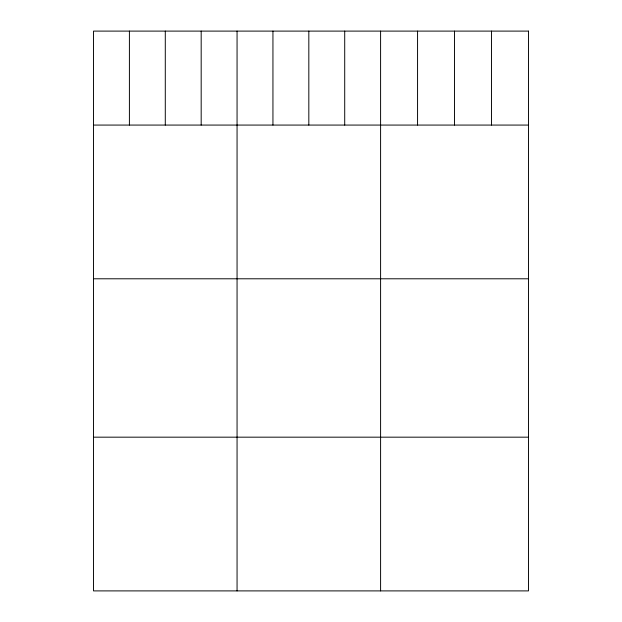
<?xml version="1.0" encoding="UTF-8"?>
<svg xmlns="http://www.w3.org/2000/svg" width="622" height="622" viewBox="0 0 622 622"><rect width="100%" height="100%" fill="white"/><g stroke="black" fill="none" stroke-linecap="round" stroke-linejoin="round"><path stroke-width="0.93" d="M93.525 125.069L528.475 125.069M93.525 278.788L528.475 278.788M93.525 437.173L528.475 437.173M491.504 31.1L491.504 125.069M454.534 31.1L454.534 125.069M417.564 31.1L417.564 125.069M380.594 31.1L380.594 590.9M344.712 31.1L344.712 125.069M308.823 31.1L308.823 125.069M272.941 31.1L272.941 125.069M237.06 31.1L237.06 590.9M201.178 31.1L201.178 125.069M165.289 31.1L165.289 125.069M129.407 31.1L129.407 125.069M528.475 31.1L93.525 31.1L93.525 590.9L528.475 590.9L528.475 31.1"/></g></svg>
